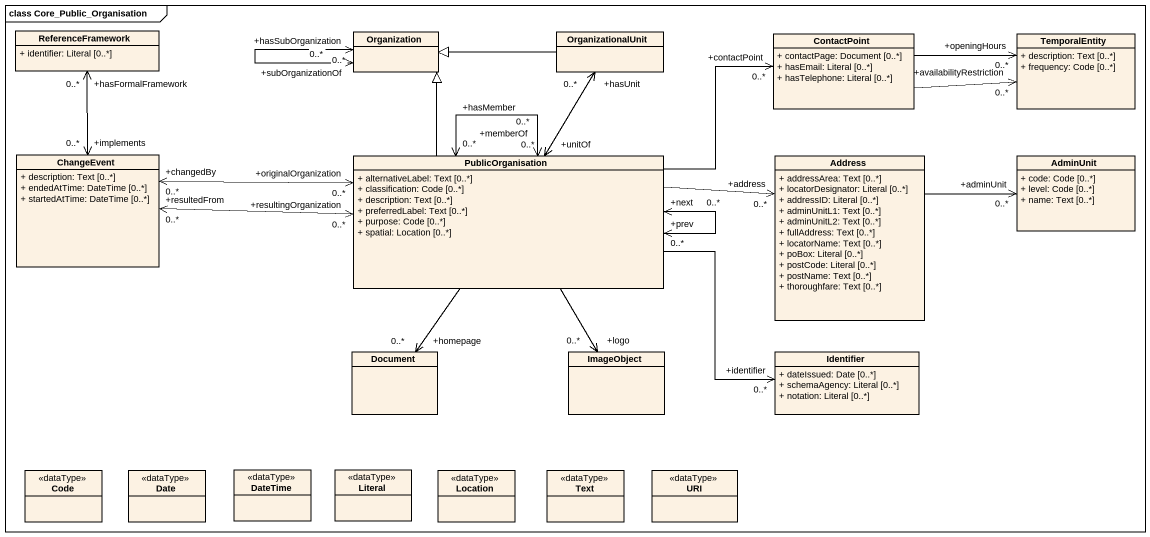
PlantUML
@startuml
mainframe class Core_Public_Organisation
hide circle
hide empty members
skinparam classAttributeIconSize 0
class ReferenceFramework {
  + identifier: Literal [0..*]
}
class Organization
class OrganizationalUnit
class ContactPoint {
  + contactPage: Document [0..*]
  + hasEmail: Literal [0..*]
  + hasTelephone: Literal [0..*]
}
class TemporalEntity {
  + description: Text [0..*]
  + frequency: Code [0..*]
}
class ChangeEvent {
  + description: Text [0..*]
  + endedAtTime: DateTime [0..*]
  + startedAtTime: DateTime [0..*]
}
class PublicOrganisation {
  + alternativeLabel: Text [0..*]
  + classification: Code [0..*]
  + description: Text [0..*]
  + preferredLabel: Text [0..*]
  + purpose: Code [0..*]
  + spatial: Location [0..*]
}
class Address {
  + addressArea: Text [0..*]
  + locatorDesignator: Literal [0..*]
  + addressID: Literal [0..*]
  + adminUnitL1: Text [0..*]
  + adminUnitL2: Text [0..*]
  + fullAddress: Text [0..*]
  + locatorName: Text [0..*]
  + poBox: Literal [0..*]
  + postCode: Literal [0..*]
  + postName: Text [0..*]
  + thoroughfare: Text [0..*]
}
class AdminUnit {
  + code: Code [0..*]
  + level: Code [0..*]
  + name: Text [0..*]
}
class Document
class ImageObject
class Identifier {
  + dateIssued: Date [0..*]
  + schemaAgency: Literal [0..*]
  + notation: Literal [0..*]
}
class Code <<dataType>>
class Date <<dataType>>
class DateTime <<dataType>>
class Literal <<dataType>>
class Location <<dataType>>
class Text <<dataType>>
class URI <<dataType>>
Organization "+hasSubOrganization\n0..*" <--> "+subOrganizationOf\n0..*" Organization
OrganizationalUnit -left-|> Organization
ContactPoint -right-> "+availabilityRestriction\n0..*" TemporalEntity
ContactPoint -right-> "+openingHours\n0..*" TemporalEntity
ChangeEvent "+implements\n0..*" <-up-> "+hasFormalFramework\n0..*" ReferenceFramework
ChangeEvent "+changedBy\n0..*" <-right-> "+originalOrganization\n0..*" PublicOrganisation
PublicOrganisation -up-|> Organization
PublicOrganisation "+unitOf\n0..*" <-up-> "+hasUnit\n0..*" OrganizationalUnit
PublicOrganisation -right-> "+contactPoint\n0..*" ContactPoint
PublicOrganisation "+resultingOrganization\n0..*" <-left-> "+resultedFrom\n0..*" ChangeEvent
PublicOrganisation "+prev\n0..*" <--> "+next\n0..*" PublicOrganisation
PublicOrganisation "+memberOf\n0..*" <--> "+hasMember\n0..*" PublicOrganisation
PublicOrganisation -right-> "+address\n0..*" Address
PublicOrganisation --> "+homepage\n0..*" Document
PublicOrganisation --> "+logo\n0..*" ImageObject
PublicOrganisation -right-> "+identifier\n0..*" Identifier
Address -right-> "+adminUnit\n0..*" AdminUnit
@enduml
